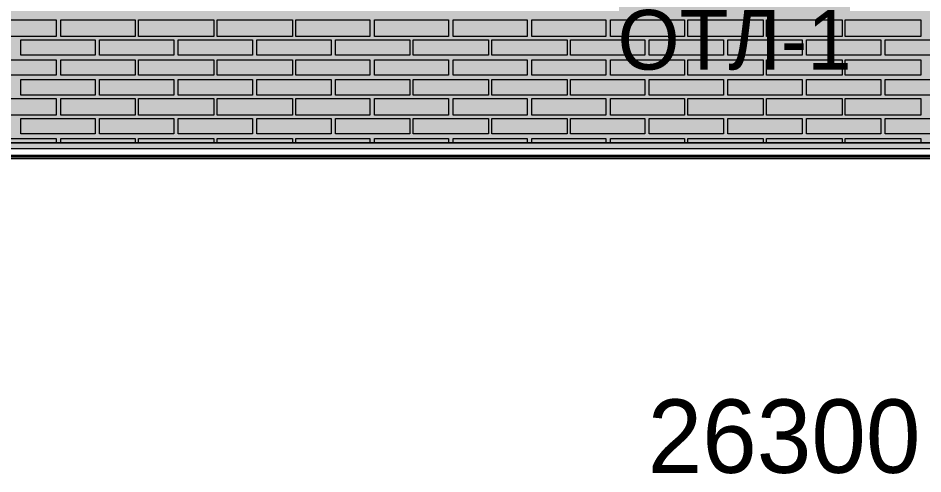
# Model space of a CAD drawing. Header units: millimetres. Extents: x -28928 to 100580, y -22867 to 36490.
# Drawn here: x 40142 to 43596, y -5976 to -4237 of the extents above; entities that cross this region are included whole.
import ezdxf

# ---------------------------------------------------------------- set-up
doc = ezdxf.new("R2010")
doc.units = ezdxf.units.MM
doc.layers.add('PDF _Геометрия', color=7, linetype='Continuous', true_color=0x8f8e8d)
doc.layers.add('PDF _Сплошная заливка', color=7, linetype='Continuous', true_color=0xffffff)
doc.layers.add('PDF _Текст', color=7, linetype='Continuous')

msp = doc.modelspace()

# ---------------------------------------------------------------- hatches: boundary and pattern name
at = {"layer": 'PDF _Сплошная заливка', "true_color": 0xdcd6cf, "transparency": 33554559}
h = msp.add_hatch(color=254, dxfattribs=at)
h.paths.add_polyline_path([(29617.6, 1544.1), (29617.6, 9028.4), (29486.4, 9028.4), (29486.4, 1544.1)])
h.paths.add_polyline_path([(47137.2, -1464), (47137.2, -4713.2), (55763.7, -4713.2), (55763.7, 1455.3), (29617.6, 1455.3), (29617.6, 1523), (29486.4, 1523), (29486.4, -4713.2), (45263, -4713.2), (45263, -1464)])
at = {"layer": 'PDF _Сплошная заливка', "true_color": 0xa48f7a, "transparency": 33554559}
h = msp.add_hatch(color=252, dxfattribs=at)
h.paths.add_polyline_path([(-7486.3, -4734.3), (-7486.3, -4713.2), (-9576.3, -4713.2), (-9576.3, -4734.3)])
h.paths.add_polyline_path([(-7168.9, -4713.2), (-7168.9, -4734.3), (45263, -4734.3), (45263, -4713.2)])

# ---------------------------------------------------------------- linework, layer by layer
at = {"layer": 'PDF _Геометрия', "color": 7, "lineweight": 9}
for points in [[(45263, -4713.2), (-7168.9, -4713.2), (4931.1, -4713.2), (-7168.9, -4713.2), (4931.1, -4713.2), (4931.1, 9028.4), (4931.1, -4764)], [(45263, -4679.3), (45263, -4713.2), (29486.4, -4713.2), (45263, -4713.2), (45263, -1464), (47137.2, -1464), (47137.2, -4713.2), (55763.7, -4713.2), (56851.1, -4713.2), (56851.1, -1464), (58251.4, -1464), (58251.4, -4713.2), (59499.5, -4713.2), (59499.5, -2005.5), (60798.4, -2005.5), (60798.4, -4713.2), (70224.5, -4713.2), (70224.5, -1464), (74070.3, -1464), (74070.3, -4713.2), (82294.9, -4713.2), (82316.1, -4713.2), (82316.1, 9028.4)], [(-7168.9, -4734.3), (45263, -4734.3), (45263, -4713.2), (29486.4, -4713.2), (29486.4, -5491.6), (29486.4, -5610.1)], [(-23144.3, -4772.4), (84689.5, -4772.4)]]:
    msp.add_lwpolyline(points, dxfattribs=at)
at = {"layer": 'PDF _Геометрия', "lineweight": 9}
for points in [[(40287.6, -4307), (40143.7, -4307), (40004.1, -4307), (40004.1, -4243.6), (40143.7, -4243.6), (40287.6, -4243.6)], [(40588, -4307), (40444.1, -4307), (40304.5, -4307), (40304.5, -4243.6), (40444.1, -4243.6), (40588, -4243.6)], [(40888.4, -4307), (40744.5, -4307), (40600.7, -4307), (40600.7, -4243.6), (40744.5, -4243.6), (40888.4, -4243.6)], [(41188.7, -4307), (41044.9, -4307), (40901.1, -4307), (40901.1, -4243.6), (41044.9, -4243.6), (41188.7, -4243.6)], [(41484.9, -4307), (41345.3, -4307), (41201.4, -4307), (41201.4, -4243.6), (41345.3, -4243.6), (41484.9, -4243.6)], [(41785.3, -4307), (41645.7, -4307), (41501.8, -4307), (41501.8, -4243.6), (41645.7, -4243.6), (41785.3, -4243.6)], [(42085.7, -4307), (41946.1, -4307), (41802.2, -4307), (41802.2, -4243.6), (41946.1, -4243.6), (42085.7, -4243.6)], [(42386.1, -4307), (42242.2, -4307), (42102.6, -4307), (42102.6, -4243.6), (42242.2, -4243.6), (42386.1, -4243.6)], [(42686.4, -4307), (42542.6, -4307), (42403, -4307), (42403, -4243.6), (42542.6, -4243.6), (42686.4, -4243.6)], [(42986.8, -4307), (42843, -4307), (42699.1, -4307), (42699.1, -4243.6), (42843, -4243.6), (42986.8, -4243.6)], [(43287.2, -4307), (43143.4, -4307), (42999.5, -4307), (42999.5, -4243.6), (43143.4, -4243.6), (43287.2, -4243.6)], [(43587.6, -4307), (43443.7, -4307), (43299.9, -4307), (43299.9, -4243.6), (43443.7, -4243.6), (43587.6, -4243.6)], [(40435.7, -4319.7), (40435.7, -4379), (40152.2, -4379), (40152.2, -4319.7)], [(40736.1, -4319.7), (40736.1, -4379), (40452.6, -4379), (40452.6, -4319.7)], [(41036.4, -4319.7), (41036.4, -4379), (40753, -4379), (40753, -4319.7)], [(41336.8, -4319.7), (41336.8, -4379), (41053.4, -4379), (41053.4, -4319.7)], [(41637.2, -4319.7), (41637.2, -4379), (41353.7, -4379), (41353.7, -4319.7)], [(41937.6, -4319.7), (41937.6, -4379), (41649.9, -4379), (41649.9, -4319.7)], [(42238, -4319.7), (42238, -4379), (41950.3, -4379), (41950.3, -4319.7)], [(42534.1, -4319.7), (42534.1, -4379), (42250.7, -4379), (42250.7, -4319.7)], [(42834.5, -4319.7), (42834.5, -4379), (42551.1, -4379), (42551.1, -4319.7)], [(43134.9, -4319.7), (43134.9, -4379), (42851.4, -4379), (42851.4, -4319.7)], [(43435.3, -4319.7), (43435.3, -4379), (43151.8, -4379), (43151.8, -4319.7)], [(43735.7, -4319.7), (43735.7, -4379), (43452.2, -4379), (43452.2, -4319.7)], [(40287.6, -4455.1), (40143.7, -4455.1), (40004.1, -4455.1), (40004.1, -4395.9), (40143.7, -4395.9), (40287.6, -4395.9)], [(40588, -4455.1), (40444.1, -4455.1), (40304.5, -4455.1), (40304.5, -4395.9), (40444.1, -4395.9), (40588, -4395.9)], [(40888.4, -4455.1), (40744.5, -4455.1), (40600.7, -4455.1), (40600.7, -4395.9), (40744.5, -4395.9), (40888.4, -4395.9)], [(41188.7, -4455.1), (41044.9, -4455.1), (40901.1, -4455.1), (40901.1, -4395.9), (41044.9, -4395.9), (41188.7, -4395.9)], [(41484.9, -4455.1), (41345.3, -4455.1), (41201.4, -4455.1), (41201.4, -4395.9), (41345.3, -4395.9), (41484.9, -4395.9)], [(41785.3, -4455.1), (41645.7, -4455.1), (41501.8, -4455.1), (41501.8, -4395.9), (41645.7, -4395.9), (41785.3, -4395.9)], [(42085.7, -4455.1), (41946.1, -4455.1), (41802.2, -4455.1), (41802.2, -4395.9), (41946.1, -4395.9), (42085.7, -4395.9)], [(42386.1, -4455.1), (42242.2, -4455.1), (42102.6, -4455.1), (42102.6, -4395.9), (42242.2, -4395.9), (42386.1, -4395.9)], [(42686.4, -4455.1), (42542.6, -4455.1), (42403, -4455.1), (42403, -4395.9), (42542.6, -4395.9), (42686.4, -4395.9)], [(42986.8, -4455.1), (42843, -4455.1), (42699.1, -4455.1), (42699.1, -4395.9), (42843, -4395.9), (42986.8, -4395.9)], [(43287.2, -4455.1), (43143.4, -4455.1), (42999.5, -4455.1), (42999.5, -4395.9), (43143.4, -4395.9), (43287.2, -4395.9)], [(43587.6, -4455.1), (43443.7, -4455.1), (43299.9, -4455.1), (43299.9, -4395.9), (43443.7, -4395.9), (43587.6, -4395.9)], [(40435.7, -4472), (40435.7, -4531.3), (40152.2, -4531.3), (40152.2, -4472)], [(40736.1, -4472), (40736.1, -4531.3), (40452.6, -4531.3), (40452.6, -4472)], [(41036.4, -4472), (41036.4, -4531.3), (40753, -4531.3), (40753, -4472)], [(41336.8, -4472), (41336.8, -4531.3), (41053.4, -4531.3), (41053.4, -4472)], [(41637.2, -4472), (41637.2, -4531.3), (41353.7, -4531.3), (41353.7, -4472)], [(41937.6, -4472), (41937.6, -4531.3), (41649.9, -4531.3), (41649.9, -4472)], [(42238, -4472), (42238, -4531.3), (41950.3, -4531.3), (41950.3, -4472)], [(42534.1, -4472), (42534.1, -4531.3), (42250.7, -4531.3), (42250.7, -4472)], [(42834.5, -4472), (42834.5, -4531.3), (42551.1, -4531.3), (42551.1, -4472)], [(43134.9, -4472), (43134.9, -4531.3), (42851.4, -4531.3), (42851.4, -4472)], [(43435.3, -4472), (43435.3, -4531.3), (43151.8, -4531.3), (43151.8, -4472)], [(43735.7, -4472), (43735.7, -4531.3), (43452.2, -4531.3), (43452.2, -4472)], [(40287.6, -4607.4), (40143.7, -4607.4), (40004.1, -4607.4), (40004.1, -4544), (40143.7, -4544), (40287.6, -4544)], [(40588, -4607.4), (40444.1, -4607.4), (40304.5, -4607.4), (40304.5, -4544), (40444.1, -4544), (40588, -4544)], [(40888.4, -4607.4), (40744.5, -4607.4), (40600.7, -4607.4), (40600.7, -4544), (40744.5, -4544), (40888.4, -4544)], [(41188.7, -4607.4), (41044.9, -4607.4), (40901.1, -4607.4), (40901.1, -4544), (41044.9, -4544), (41188.7, -4544)], [(41484.9, -4607.4), (41345.3, -4607.4), (41201.4, -4607.4), (41201.4, -4544), (41345.3, -4544), (41484.9, -4544)], [(41785.3, -4607.4), (41645.7, -4607.4), (41501.8, -4607.4), (41501.8, -4544), (41645.7, -4544), (41785.3, -4544)], [(42085.7, -4607.4), (41946.1, -4607.4), (41802.2, -4607.4), (41802.2, -4544), (41946.1, -4544), (42085.7, -4544)], [(42386.1, -4607.4), (42242.2, -4607.4), (42102.6, -4607.4), (42102.6, -4544), (42242.2, -4544), (42386.1, -4544)], [(42686.4, -4607.4), (42542.6, -4607.4), (42403, -4607.4), (42403, -4544), (42542.6, -4544), (42686.4, -4544)], [(42986.8, -4607.4), (42843, -4607.4), (42699.1, -4607.4), (42699.1, -4544), (42843, -4544), (42986.8, -4544)], [(43287.2, -4607.4), (43143.4, -4607.4), (42999.5, -4607.4), (42999.5, -4544), (43143.4, -4544), (43287.2, -4544)], [(43587.6, -4607.4), (43443.7, -4607.4), (43299.9, -4607.4), (43299.9, -4544), (43443.7, -4544), (43587.6, -4544)], [(40435.7, -4620.1), (40435.7, -4679.3), (40152.2, -4679.3), (40152.2, -4620.1)], [(40736.1, -4620.1), (40736.1, -4679.3), (40452.6, -4679.3), (40452.6, -4620.1)], [(41036.4, -4620.1), (41036.4, -4679.3), (40753, -4679.3), (40753, -4620.1)], [(41336.8, -4620.1), (41336.8, -4679.3), (41053.4, -4679.3), (41053.4, -4620.1)], [(41637.2, -4620.1), (41637.2, -4679.3), (41353.7, -4679.3), (41353.7, -4620.1)], [(41937.6, -4620.1), (41937.6, -4679.3), (41649.9, -4679.3), (41649.9, -4620.1)], [(42238, -4620.1), (42238, -4679.3), (41950.3, -4679.3), (41950.3, -4620.1)], [(42534.1, -4620.1), (42534.1, -4679.3), (42250.7, -4679.3), (42250.7, -4620.1)], [(42834.5, -4620.1), (42834.5, -4679.3), (42551.1, -4679.3), (42551.1, -4620.1)], [(43134.9, -4620.1), (43134.9, -4679.3), (42851.4, -4679.3), (42851.4, -4620.1)], [(43435.3, -4620.1), (43435.3, -4679.3), (43151.8, -4679.3), (43151.8, -4620.1)], [(43735.7, -4620.1), (43735.7, -4679.3), (43452.2, -4679.3), (43452.2, -4620.1)]]:
    msp.add_lwpolyline(points, close=True, dxfattribs=at)
for points in [[(40004.1, -4713.2), (40004.1, -4696.3), (40143.7, -4696.3), (40287.6, -4696.3), (40287.6, -4713.2)], [(40304.5, -4713.2), (40304.5, -4696.3), (40444.1, -4696.3), (40588, -4696.3), (40588, -4713.2)], [(40600.7, -4713.2), (40600.7, -4696.3), (40744.5, -4696.3), (40888.4, -4696.3), (40888.4, -4713.2)], [(40901.1, -4713.2), (40901.1, -4696.3), (41044.9, -4696.3), (41188.7, -4696.3), (41188.7, -4713.2)], [(41201.4, -4713.2), (41201.4, -4696.3), (41345.3, -4696.3), (41484.9, -4696.3), (41484.9, -4713.2)], [(41501.8, -4713.2), (41501.8, -4696.3), (41645.7, -4696.3), (41785.3, -4696.3), (41785.3, -4713.2)], [(41802.2, -4713.2), (41802.2, -4696.3), (41946.1, -4696.3), (42085.7, -4696.3), (42085.7, -4713.2)], [(42102.6, -4713.2), (42102.6, -4696.3), (42242.2, -4696.3), (42386.1, -4696.3), (42386.1, -4713.2)], [(42403, -4713.2), (42403, -4696.3), (42542.6, -4696.3), (42686.4, -4696.3), (42686.4, -4713.2)], [(42699.1, -4713.2), (42699.1, -4696.3), (42843, -4696.3), (42986.8, -4696.3), (42986.8, -4713.2)], [(42999.5, -4713.2), (42999.5, -4696.3), (43143.4, -4696.3), (43287.2, -4696.3), (43287.2, -4713.2)], [(43299.9, -4713.2), (43299.9, -4696.3), (43443.7, -4696.3), (43587.6, -4696.3), (43587.6, -4713.2)]]:
    msp.add_lwpolyline(points, dxfattribs=at)
at = {"layer": 'PDF _Геометрия', "color": 7, "lineweight": 40}
msp.add_lwpolyline([(82954.9, -4764), (-22513.9, -4764)], dxfattribs=at)

# ---------------------------------------------------------------- texts
at = {"layer": 'PDF _Текст', "attachment_point": 4, "style": ''}
for s, insert, char_height in [('ОТЛ-1', (42430.4, -4321.5), 227.71), ('26300', (42545.2, -5834.2), 280.13)]:
    msp.add_mtext(s, dxfattribs=dict(at, insert=insert, char_height=char_height))

doc.saveas('drawing.dxf')
